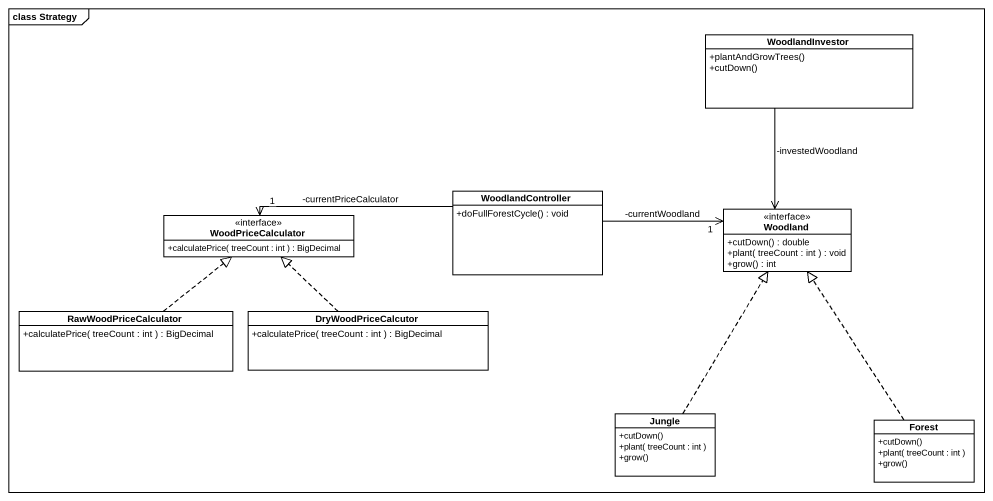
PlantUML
@startuml
mainframe class Strategy
hide circle
hide empty members
skinparam classAttributeIconSize 0
class WoodlandInvestor {
  +plantAndGrowTrees()
  +cutDown()
}
interface WoodPriceCalculator {
  +calculatePrice( treeCount : int ) : BigDecimal
}
class WoodlandController {
  +doFullForestCycle() : void
}
interface Woodland {
  +cutDown() : double
  +plant( treeCount : int ) : void
  +grow() : int
}
class RawWoodPriceCalculator {
  +calculatePrice( treeCount : int ) : BigDecimal
}
class DryWoodPriceCalcutor {
  +calculatePrice( treeCount : int ) : BigDecimal
}
class Jungle {
  +cutDown()
  +plant( treeCount : int )
  +grow()
}
class Forest {
  +cutDown()
  +plant( treeCount : int )
  +grow()
}
WoodlandInvestor --> Woodland : -investedWoodland
WoodlandController -left-> "1" WoodPriceCalculator : -currentPriceCalculator
WoodlandController -right-> "1" Woodland : -currentWoodland
RawWoodPriceCalculator .up.|> WoodPriceCalculator
DryWoodPriceCalcutor .up.|> WoodPriceCalculator
Jungle .up.|> Woodland
Forest .up.|> Woodland
@enduml
